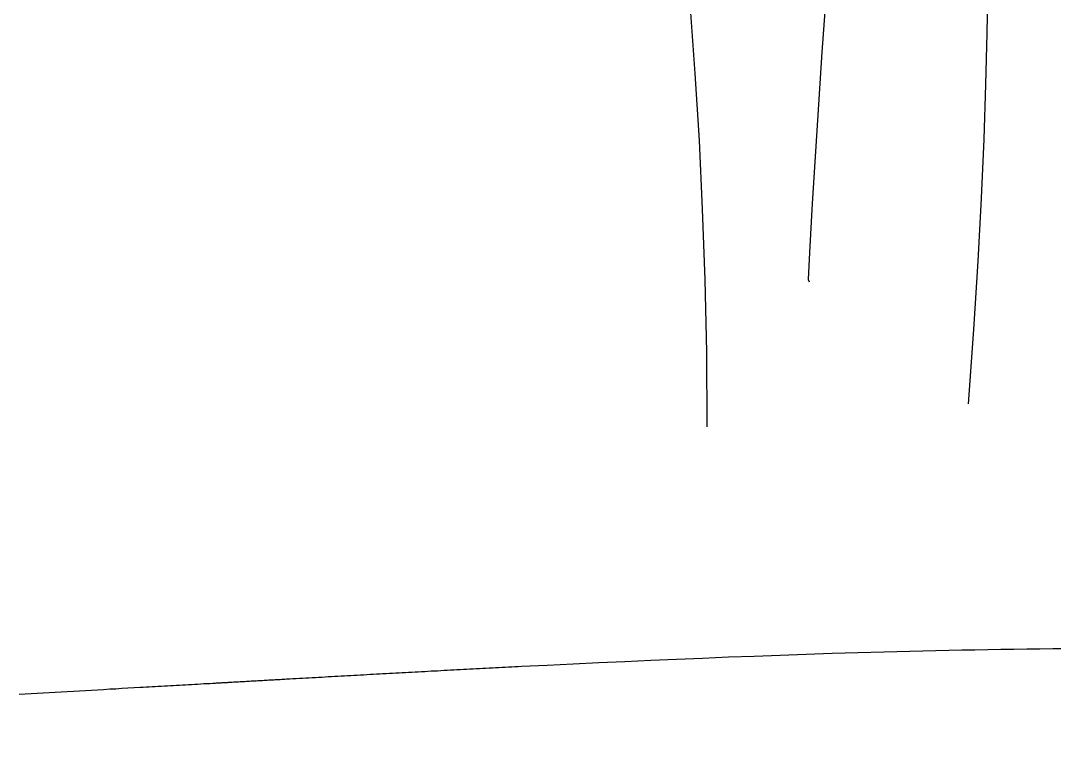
# Model space of a CAD drawing. Extents: x 11992 to 29481, y -6727 to 6811.
# Drawn here: x 24300.6 to 24558.5, y 1190.1 to 1371.3 of the extents above; entities that cross this region are included whole.
import ezdxf

# ---------------------------------------------------------------- set-up
doc = ezdxf.new("R2010")
doc.units = 0
doc.header["$MEASUREMENT"] = 0
doc.layers.get('0').update_dxf_attribs({"color": 8, "linetype": 'CONTINUOUS'})
doc.layers.add('zoylight 5回路', color=4, linetype='CONTINUOUS')

msp = doc.modelspace()

# ---------------------------------------------------------------- linework, layer by layer
for p, q in [((24502.18, 1387.51, -2436.43), (24500.52, 1363.48, -2436.43)), ((24541.74, 1368.24, -2436.43), (24541.93, 1380.38, -2436.43)), ((24468.91, 1358.15, -2436.43), (24467.74, 1374.41, -2436.43)), ((24541.41, 1355.41, -2436.43), (24541.74, 1368.24, -2436.43)), ((24500.52, 1363.48, -2436.43), (24499.12, 1342.64, -2436.43)), ((24469.93, 1341.45, -2436.43), (24468.91, 1358.15, -2436.43)), ((24540.94, 1341.74, -2436.43), (24541.41, 1355.41, -2436.43)), ((24470.75, 1324.3, -2436.43), (24469.93, 1341.45, -2436.43)), ((24499.12, 1342.64, -2436.43), (24498.05, 1325.75, -2436.43)), ((24540.29, 1327.09, -2436.43), (24540.94, 1341.74, -2436.43)), ((24498.05, 1325.75, -2436.43), (24497.37, 1313.54, -2436.43)), ((24539.45, 1311.32, -2436.43), (24540.29, 1327.09, -2436.43)), ((24471.37, 1306.69, -2436.43), (24470.75, 1324.3, -2436.43)), ((24497.37, 1313.54, -2436.43), (24497.11, 1306.78, -2436.43)), ((24538.39, 1294.26, -2436.43), (24539.45, 1311.32, -2436.43)), ((24471.76, 1288.6, -2436.43), (24471.37, 1306.69, -2436.43)), ((24497.11, 1306.78, -2436.43), (24497.36, 1306.22, -2436.43)), ((24537.1, 1275.78, -2436.43), (24538.39, 1294.26, -2436.43)), ((24471.9, 1270.01, -2436.43), (24471.76, 1288.6, -2436.43)), ((24541.88, 1214.39, -2436.43), (24538.64, 1214.33, -2436.43)), ((24545.12, 1214.44, -2436.43), (24541.88, 1214.39, -2436.43)), ((24548.36, 1214.49, -2436.43), (24545.12, 1214.44, -2436.43)), ((24551.6, 1214.54, -2436.43), (24548.36, 1214.49, -2436.43)), ((24554.84, 1214.58, -2436.43), (24551.6, 1214.54, -2436.43)), ((24558.08, 1214.61, -2436.43), (24554.84, 1214.58, -2436.43)), ((24561.32, 1214.65, -2436.43), (24558.08, 1214.61, -2436.43)), ((24464.24, 1212, -2436.43), (24457.79, 1211.72, -2436.43)), ((24470.7, 1212.27, -2436.43), (24464.24, 1212, -2436.43)), ((24477.16, 1212.53, -2436.43), (24470.7, 1212.27, -2436.43)), ((24483.63, 1212.77, -2436.43), (24477.16, 1212.53, -2436.43)), ((24490.09, 1213.01, -2436.43), (24483.63, 1212.77, -2436.43)), ((24496.56, 1213.23, -2436.43), (24490.09, 1213.01, -2436.43)), ((24503.03, 1213.44, -2436.43), (24496.56, 1213.23, -2436.43)), ((24506.26, 1213.54, -2436.43), (24503.03, 1213.44, -2436.43)), ((24509.5, 1213.63, -2436.43), (24506.26, 1213.54, -2436.43)), ((24512.74, 1213.73, -2436.43), (24509.5, 1213.63, -2436.43)), ((24515.97, 1213.82, -2436.43), (24512.74, 1213.73, -2436.43)), ((24519.21, 1213.9, -2436.43), (24515.97, 1213.82, -2436.43)), ((24522.45, 1213.98, -2436.43), (24519.21, 1213.9, -2436.43)), ((24525.69, 1214.06, -2436.43), (24522.45, 1213.98, -2436.43)), ((24528.93, 1214.13, -2436.43), (24525.69, 1214.06, -2436.43)), ((24532.16, 1214.2, -2436.43), (24528.93, 1214.13, -2436.43)), ((24535.4, 1214.27, -2436.43), (24532.16, 1214.2, -2436.43)), ((24538.64, 1214.33, -2436.43), (24535.4, 1214.27, -2436.43)), ((24407.06, 1209.24, -2436.43), (24406.25, 1209.2, -2436.43)), ((24407.86, 1209.28, -2436.43), (24407.06, 1209.24, -2436.43)), ((24408.66, 1209.33, -2436.43), (24407.86, 1209.28, -2436.43)), ((24409.47, 1209.37, -2436.43), (24408.66, 1209.33, -2436.43)), ((24410.27, 1209.41, -2436.43), (24409.47, 1209.37, -2436.43)), ((24411.07, 1209.45, -2436.43), (24410.27, 1209.41, -2436.43)), ((24411.88, 1209.5, -2436.43), (24411.07, 1209.45, -2436.43)), ((24412.68, 1209.54, -2436.43), (24411.88, 1209.5, -2436.43)), ((24413.49, 1209.58, -2436.43), (24412.68, 1209.54, -2436.43)), ((24414.29, 1209.62, -2436.43), (24413.49, 1209.58, -2436.43)), ((24415.09, 1209.66, -2436.43), (24414.29, 1209.62, -2436.43)), ((24415.9, 1209.7, -2436.43), (24415.09, 1209.66, -2436.43)), ((24416.7, 1209.75, -2436.43), (24415.9, 1209.7, -2436.43)), ((24417.51, 1209.79, -2436.43), (24416.7, 1209.75, -2436.43)), ((24418.31, 1209.83, -2436.43), (24417.51, 1209.79, -2436.43)), ((24419.12, 1209.87, -2436.43), (24418.31, 1209.83, -2436.43)), ((24419.92, 1209.91, -2436.43), (24419.12, 1209.87, -2436.43)), ((24420.73, 1209.95, -2436.43), (24419.92, 1209.91, -2436.43)), ((24421.53, 1209.99, -2436.43), (24420.73, 1209.95, -2436.43)), ((24422.34, 1210.04, -2436.43), (24421.53, 1209.99, -2436.43)), ((24423.14, 1210.08, -2436.43), (24422.34, 1210.04, -2436.43)), ((24423.94, 1210.12, -2436.43), (24423.14, 1210.08, -2436.43)), ((24424.75, 1210.16, -2436.43), (24423.94, 1210.12, -2436.43)), ((24425.56, 1210.2, -2436.43), (24424.75, 1210.16, -2436.43)), ((24432, 1210.52, -2436.43), (24425.56, 1210.2, -2436.43)), ((24438.44, 1210.83, -2436.43), (24432, 1210.52, -2436.43)), ((24444.89, 1211.14, -2436.43), (24438.44, 1210.83, -2436.43)), ((24451.34, 1211.43, -2436.43), (24444.89, 1211.14, -2436.43)), ((24457.79, 1211.72, -2436.43), (24451.34, 1211.43, -2436.43)), ((24360.16, 1206.65, -2436.43), (24359.76, 1206.63, -2436.43)), ((24360.56, 1206.68, -2436.43), (24360.16, 1206.65, -2436.43)), ((24360.96, 1206.7, -2436.43), (24360.56, 1206.68, -2436.43)), ((24361.36, 1206.72, -2436.43), (24360.96, 1206.7, -2436.43)), ((24361.76, 1206.74, -2436.43), (24361.36, 1206.72, -2436.43)), ((24362.16, 1206.77, -2436.43), (24361.76, 1206.74, -2436.43)), ((24362.56, 1206.79, -2436.43), (24362.16, 1206.77, -2436.43)), ((24362.96, 1206.81, -2436.43), (24362.56, 1206.79, -2436.43)), ((24363.36, 1206.83, -2436.43), (24362.96, 1206.81, -2436.43)), ((24363.76, 1206.86, -2436.43), (24363.36, 1206.83, -2436.43)), ((24364.16, 1206.88, -2436.43), (24363.76, 1206.86, -2436.43)), ((24364.56, 1206.9, -2436.43), (24364.16, 1206.88, -2436.43)), ((24364.96, 1206.92, -2436.43), (24364.56, 1206.9, -2436.43)), ((24365.36, 1206.95, -2436.43), (24364.96, 1206.92, -2436.43)), ((24365.76, 1206.97, -2436.43), (24365.36, 1206.95, -2436.43)), ((24366.16, 1206.99, -2436.43), (24365.76, 1206.97, -2436.43)), ((24366.56, 1207.01, -2436.43), (24366.16, 1206.99, -2436.43)), ((24366.96, 1207.04, -2436.43), (24366.56, 1207.01, -2436.43)), ((24367.36, 1207.06, -2436.43), (24366.96, 1207.04, -2436.43)), ((24367.76, 1207.08, -2436.43), (24367.36, 1207.06, -2436.43)), ((24368.56, 1207.13, -2436.43), (24367.76, 1207.08, -2436.43)), ((24369.36, 1207.17, -2436.43), (24368.56, 1207.13, -2436.43)), ((24370.16, 1207.22, -2436.43), (24369.36, 1207.17, -2436.43)), ((24370.96, 1207.26, -2436.43), (24370.16, 1207.22, -2436.43)), ((24371.76, 1207.31, -2436.43), (24370.96, 1207.26, -2436.43)), ((24372.56, 1207.35, -2436.43), (24371.76, 1207.31, -2436.43)), ((24373.36, 1207.4, -2436.43), (24372.56, 1207.35, -2436.43)), ((24374.16, 1207.44, -2436.43), (24373.36, 1207.4, -2436.43)), ((24374.96, 1207.49, -2436.43), (24374.16, 1207.44, -2436.43)), ((24375.77, 1207.53, -2436.43), (24374.96, 1207.49, -2436.43)), ((24376.57, 1207.58, -2436.43), (24375.77, 1207.53, -2436.43)), ((24377.37, 1207.62, -2436.43), (24376.57, 1207.58, -2436.43)), ((24378.17, 1207.67, -2436.43), (24377.37, 1207.62, -2436.43)), ((24378.97, 1207.71, -2436.43), (24378.17, 1207.67, -2436.43)), ((24379.77, 1207.76, -2436.43), (24378.97, 1207.71, -2436.43)), ((24380.57, 1207.8, -2436.43), (24379.77, 1207.76, -2436.43)), ((24381.38, 1207.84, -2436.43), (24380.57, 1207.8, -2436.43)), ((24382.18, 1207.89, -2436.43), (24381.38, 1207.84, -2436.43)), ((24382.98, 1207.93, -2436.43), (24382.18, 1207.89, -2436.43)), ((24383.78, 1207.98, -2436.43), (24382.98, 1207.93, -2436.43)), ((24384.58, 1208.02, -2436.43), (24383.78, 1207.98, -2436.43)), ((24385.38, 1208.07, -2436.43), (24384.58, 1208.02, -2436.43)), ((24386.19, 1208.11, -2436.43), (24385.38, 1208.07, -2436.43)), ((24386.99, 1208.15, -2436.43), (24386.19, 1208.11, -2436.43)), ((24387.79, 1208.2, -2436.43), (24386.99, 1208.15, -2436.43)), ((24388.59, 1208.24, -2436.43), (24387.79, 1208.2, -2436.43)), ((24389.39, 1208.29, -2436.43), (24388.59, 1208.24, -2436.43)), ((24390.2, 1208.33, -2436.43), (24389.39, 1208.29, -2436.43)), ((24391, 1208.38, -2436.43), (24390.2, 1208.33, -2436.43)), ((24391.8, 1208.42, -2436.43), (24391, 1208.38, -2436.43)), ((24392.6, 1208.46, -2436.43), (24391.8, 1208.42, -2436.43)), ((24393.41, 1208.51, -2436.43), (24392.6, 1208.46, -2436.43)), ((24394.21, 1208.55, -2436.43), (24393.41, 1208.51, -2436.43)), ((24395.01, 1208.59, -2436.43), (24394.21, 1208.55, -2436.43)), ((24395.81, 1208.64, -2436.43), (24395.01, 1208.59, -2436.43)), ((24396.62, 1208.68, -2436.43), (24395.81, 1208.64, -2436.43)), ((24397.42, 1208.72, -2436.43), (24396.62, 1208.68, -2436.43)), ((24398.22, 1208.77, -2436.43), (24397.42, 1208.72, -2436.43)), ((24399.02, 1208.81, -2436.43), (24398.22, 1208.77, -2436.43)), ((24399.83, 1208.85, -2436.43), (24399.02, 1208.81, -2436.43)), ((24400.63, 1208.9, -2436.43), (24399.83, 1208.85, -2436.43)), ((24401.43, 1208.94, -2436.43), (24400.63, 1208.9, -2436.43)), ((24402.24, 1208.98, -2436.43), (24401.43, 1208.94, -2436.43)), ((24403.04, 1209.03, -2436.43), (24402.24, 1208.98, -2436.43)), ((24403.84, 1209.07, -2436.43), (24403.04, 1209.03, -2436.43)), ((24404.65, 1209.11, -2436.43), (24403.84, 1209.07, -2436.43)), ((24405.45, 1209.16, -2436.43), (24404.65, 1209.11, -2436.43)), ((24406.25, 1209.2, -2436.43), (24405.45, 1209.16, -2436.43)), ((24315.3, 1204.11, -2436.43), (24313.79, 1204.03, -2436.43)), ((24316.81, 1204.2, -2436.43), (24315.3, 1204.11, -2436.43)), ((24318.32, 1204.28, -2436.43), (24316.81, 1204.2, -2436.43)), ((24319.83, 1204.37, -2436.43), (24318.32, 1204.28, -2436.43)), ((24321.34, 1204.45, -2436.43), (24319.83, 1204.37, -2436.43)), ((24322.85, 1204.54, -2436.43), (24321.34, 1204.45, -2436.43)), ((24324.37, 1204.62, -2436.43), (24322.85, 1204.54, -2436.43)), ((24325.88, 1204.71, -2436.43), (24324.37, 1204.62, -2436.43)), ((24327.39, 1204.79, -2436.43), (24325.88, 1204.71, -2436.43)), ((24328.91, 1204.88, -2436.43), (24327.39, 1204.79, -2436.43)), ((24330.42, 1204.97, -2436.43), (24328.91, 1204.88, -2436.43)), ((24331.18, 1205.01, -2436.43), (24330.42, 1204.97, -2436.43)), ((24331.93, 1205.05, -2436.43), (24331.18, 1205.01, -2436.43)), ((24332.69, 1205.09, -2436.43), (24331.93, 1205.05, -2436.43)), ((24333.45, 1205.14, -2436.43), (24332.69, 1205.09, -2436.43)), ((24334.2, 1205.18, -2436.43), (24333.45, 1205.14, -2436.43)), ((24334.96, 1205.22, -2436.43), (24334.2, 1205.18, -2436.43)), ((24335.72, 1205.27, -2436.43), (24334.96, 1205.22, -2436.43)), ((24336.48, 1205.31, -2436.43), (24335.72, 1205.27, -2436.43)), ((24337.23, 1205.35, -2436.43), (24336.48, 1205.31, -2436.43)), ((24337.99, 1205.39, -2436.43), (24337.23, 1205.35, -2436.43)), ((24338.75, 1205.44, -2436.43), (24337.99, 1205.39, -2436.43)), ((24339.5, 1205.48, -2436.43), (24338.75, 1205.44, -2436.43)), ((24340.26, 1205.52, -2436.43), (24339.5, 1205.48, -2436.43)), ((24341.02, 1205.57, -2436.43), (24340.26, 1205.52, -2436.43)), ((24341.78, 1205.61, -2436.43), (24341.02, 1205.57, -2436.43)), ((24342.53, 1205.65, -2436.43), (24341.78, 1205.61, -2436.43)), ((24343.29, 1205.69, -2436.43), (24342.53, 1205.65, -2436.43)), ((24344.05, 1205.74, -2436.43), (24343.29, 1205.69, -2436.43)), ((24344.8, 1205.78, -2436.43), (24344.05, 1205.74, -2436.43)), ((24345.56, 1205.82, -2436.43), (24344.8, 1205.78, -2436.43)), ((24346.32, 1205.87, -2436.43), (24345.56, 1205.82, -2436.43)), ((24347.07, 1205.91, -2436.43), (24346.32, 1205.87, -2436.43)), ((24347.83, 1205.95, -2436.43), (24347.07, 1205.91, -2436.43)), ((24348.59, 1206, -2436.43), (24347.83, 1205.95, -2436.43)), ((24348.78, 1206.01, -2436.43), (24348.59, 1206, -2436.43)), ((24348.98, 1206.02, -2436.43), (24348.78, 1206.01, -2436.43)), ((24349.18, 1206.03, -2436.43), (24348.98, 1206.02, -2436.43)), ((24349.38, 1206.04, -2436.43), (24349.18, 1206.03, -2436.43)), ((24349.58, 1206.05, -2436.43), (24349.38, 1206.04, -2436.43)), ((24349.78, 1206.06, -2436.43), (24349.58, 1206.05, -2436.43)), ((24349.98, 1206.08, -2436.43), (24349.78, 1206.06, -2436.43)), ((24350.18, 1206.09, -2436.43), (24349.98, 1206.08, -2436.43)), ((24350.38, 1206.1, -2436.43), (24350.18, 1206.09, -2436.43)), ((24350.58, 1206.11, -2436.43), (24350.38, 1206.1, -2436.43)), ((24350.78, 1206.12, -2436.43), (24350.58, 1206.11, -2436.43)), ((24350.98, 1206.13, -2436.43), (24350.78, 1206.12, -2436.43)), ((24351.18, 1206.14, -2436.43), (24350.98, 1206.13, -2436.43)), ((24351.38, 1206.15, -2436.43), (24351.18, 1206.14, -2436.43)), ((24351.58, 1206.17, -2436.43), (24351.38, 1206.15, -2436.43)), ((24351.78, 1206.18, -2436.43), (24351.58, 1206.17, -2436.43)), ((24351.97, 1206.19, -2436.43), (24351.78, 1206.18, -2436.43)), ((24352.17, 1206.2, -2436.43), (24351.97, 1206.19, -2436.43)), ((24352.37, 1206.21, -2436.43), (24352.17, 1206.2, -2436.43)), ((24352.57, 1206.22, -2436.43), (24352.37, 1206.21, -2436.43)), ((24352.77, 1206.23, -2436.43), (24352.57, 1206.22, -2436.43)), ((24352.97, 1206.25, -2436.43), (24352.77, 1206.23, -2436.43)), ((24353.17, 1206.26, -2436.43), (24352.97, 1206.25, -2436.43)), ((24353.37, 1206.27, -2436.43), (24353.17, 1206.26, -2436.43)), ((24353.77, 1206.29, -2436.43), (24353.37, 1206.27, -2436.43)), ((24354.17, 1206.31, -2436.43), (24353.77, 1206.29, -2436.43)), ((24354.57, 1206.34, -2436.43), (24354.17, 1206.31, -2436.43)), ((24354.97, 1206.36, -2436.43), (24354.57, 1206.34, -2436.43)), ((24355.37, 1206.38, -2436.43), (24354.97, 1206.36, -2436.43)), ((24355.77, 1206.4, -2436.43), (24355.37, 1206.38, -2436.43)), ((24356.16, 1206.43, -2436.43), (24355.77, 1206.4, -2436.43)), ((24356.56, 1206.45, -2436.43), (24356.16, 1206.43, -2436.43)), ((24356.96, 1206.47, -2436.43), (24356.56, 1206.45, -2436.43)), ((24357.36, 1206.49, -2436.43), (24356.96, 1206.47, -2436.43)), ((24357.76, 1206.52, -2436.43), (24357.36, 1206.49, -2436.43)), ((24358.16, 1206.54, -2436.43), (24357.76, 1206.52, -2436.43)), ((24358.56, 1206.56, -2436.43), (24358.16, 1206.54, -2436.43)), ((24358.96, 1206.58, -2436.43), (24358.56, 1206.56, -2436.43)), ((24359.36, 1206.61, -2436.43), (24358.96, 1206.58, -2436.43)), ((24359.76, 1206.63, -2436.43), (24359.36, 1206.61, -2436.43)), ((24301.74, 1203.36, -2436.43), (24300.24, 1203.28, -2436.43)), ((24303.24, 1203.44, -2436.43), (24301.74, 1203.36, -2436.43)), ((24304.75, 1203.53, -2436.43), (24303.24, 1203.44, -2436.43)), ((24306.25, 1203.61, -2436.43), (24304.75, 1203.53, -2436.43)), ((24307.76, 1203.69, -2436.43), (24306.25, 1203.61, -2436.43)), ((24309.26, 1203.78, -2436.43), (24307.76, 1203.69, -2436.43)), ((24310.77, 1203.86, -2436.43), (24309.26, 1203.78, -2436.43)), ((24312.28, 1203.95, -2436.43), (24310.77, 1203.86, -2436.43)), ((24313.79, 1204.03, -2436.43), (24312.28, 1203.95, -2436.43))]:
    msp.add_line(p, q)
at = {"layer": 'zoylight 5回路', "linetype": 'Continuous'}
msp.add_arc((14919.86, 2083.78), 9732.76, 346.706905, 20.210333, dxfattribs=at)

doc.saveas('drawing.dxf')
